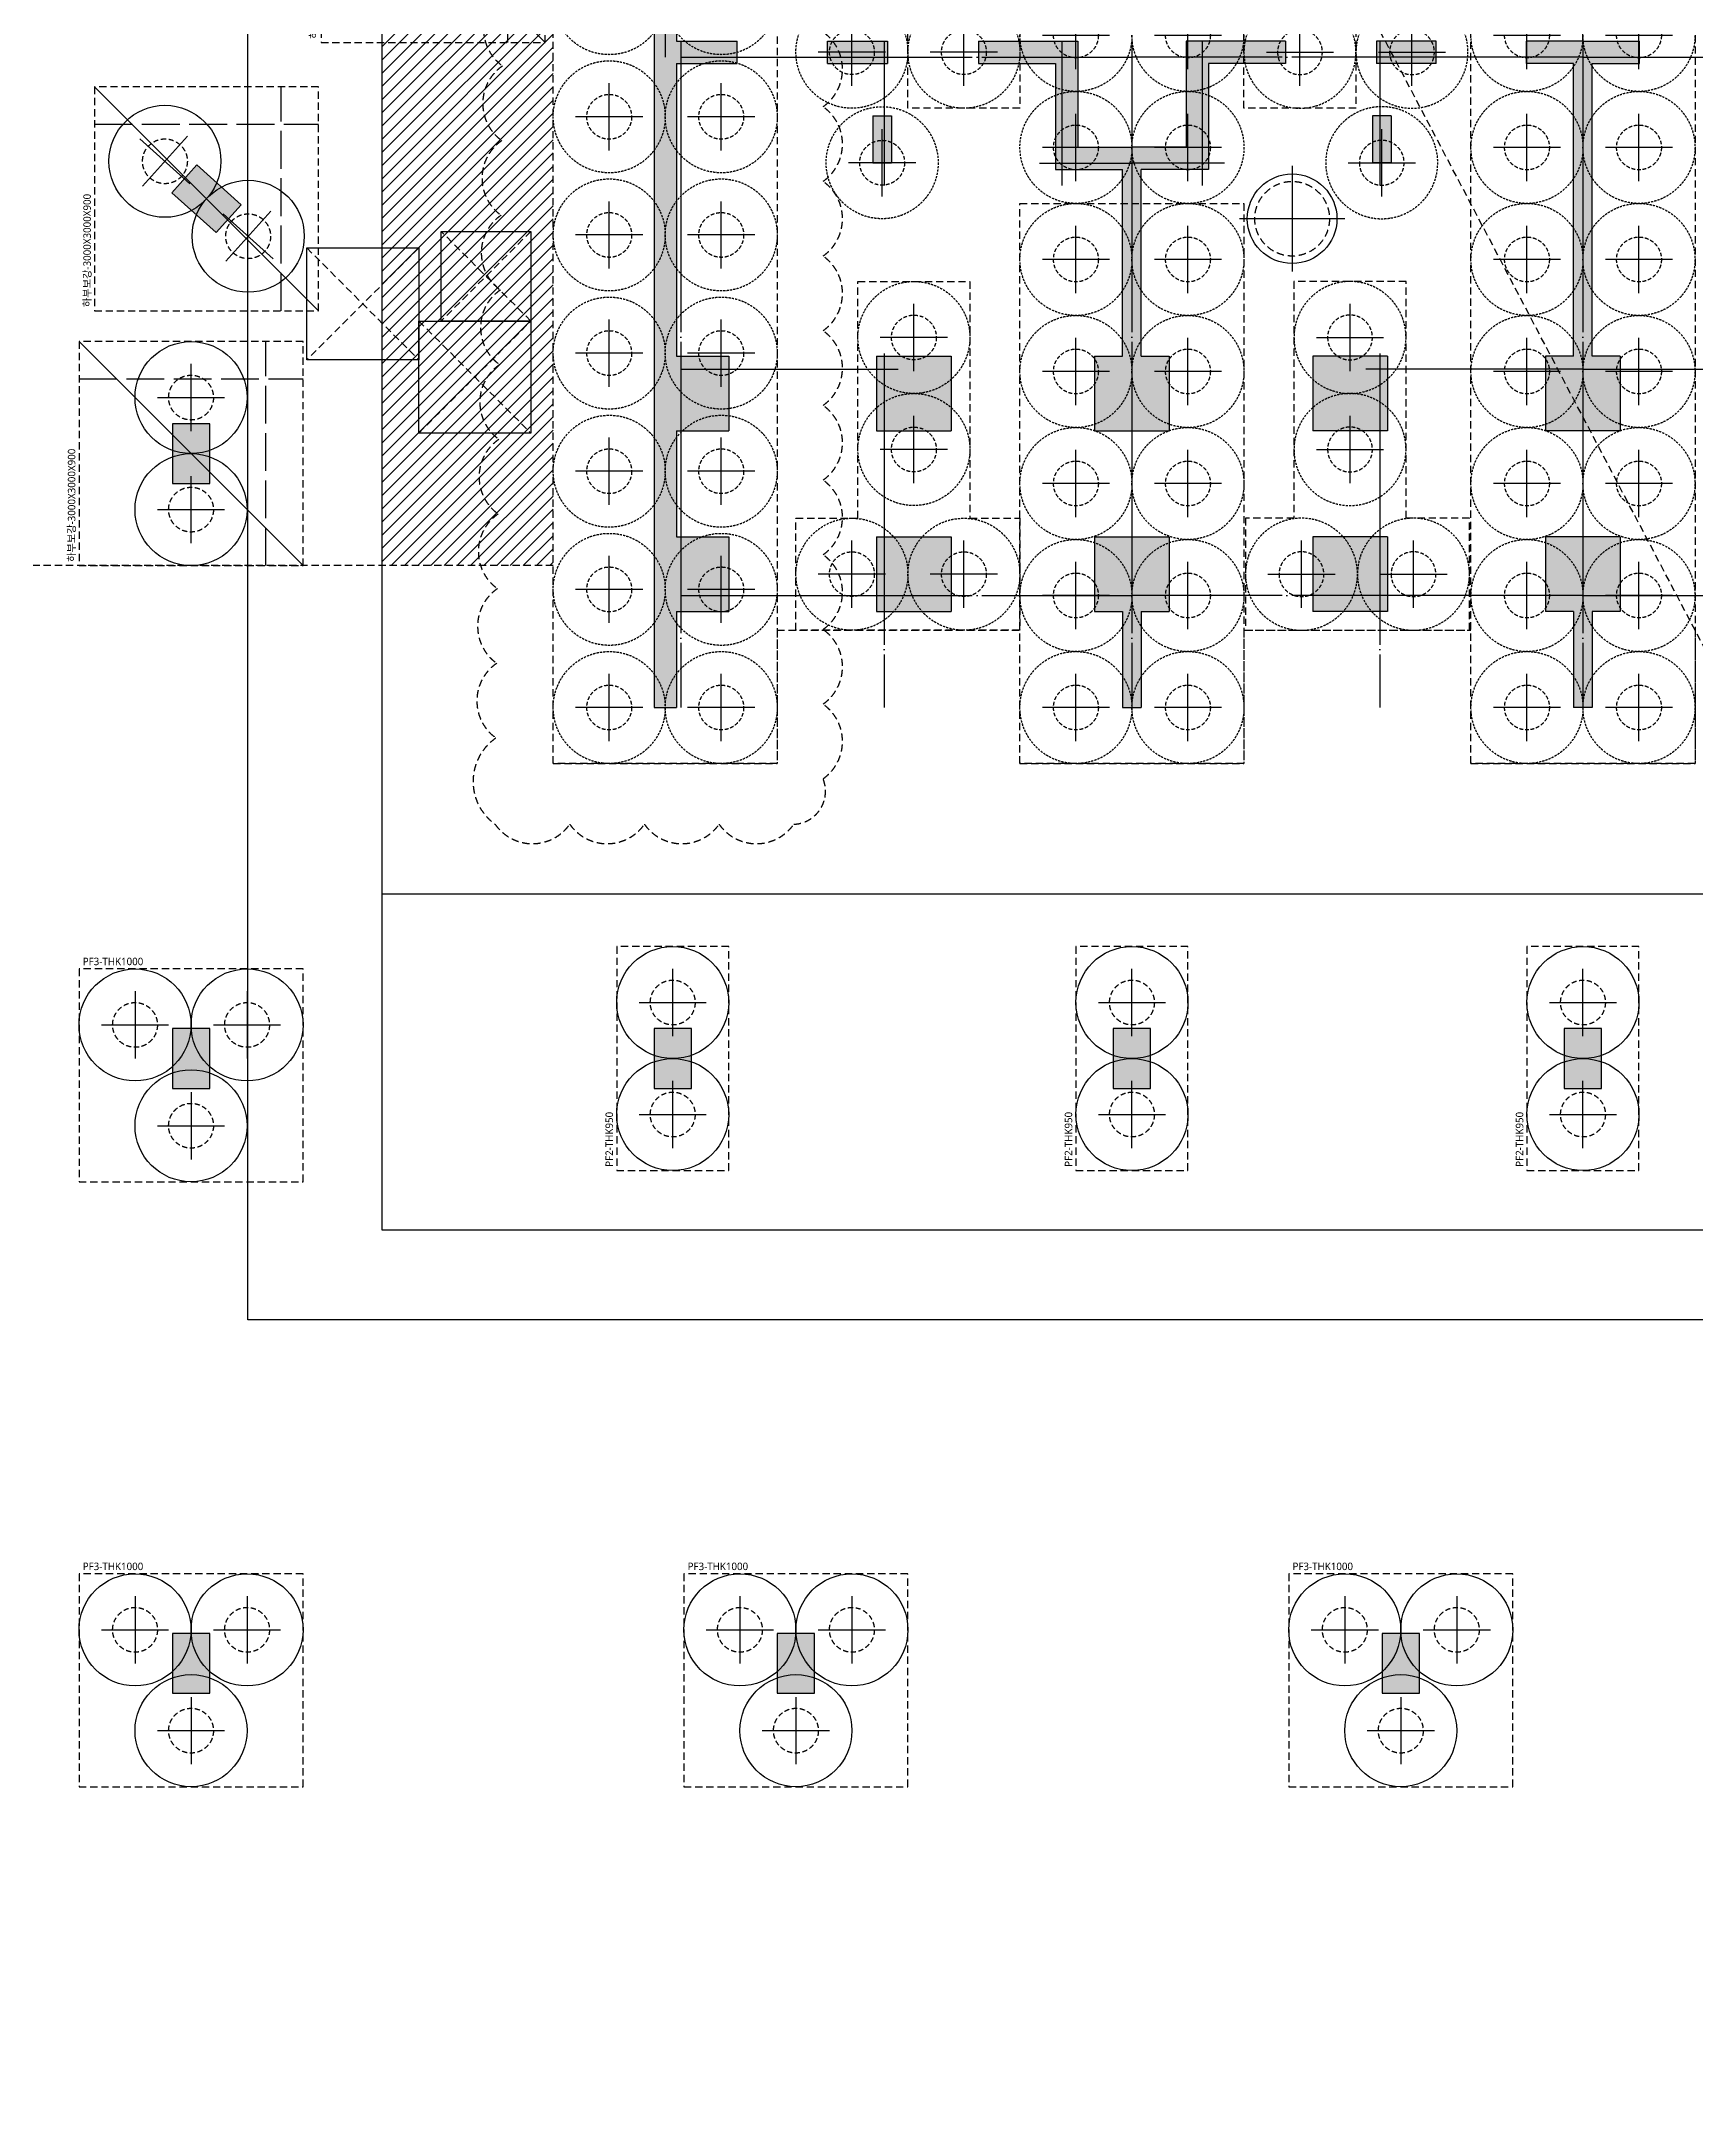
# Model space of a CAD drawing. Header units: millimetres. Extents: x 262481 to 2519995, y -394348 to 364571.
# Drawn here: x 2045836 to 2067985, y 107057 to 134507 of the extents above; entities that cross this region are included whole.
import ezdxf
from ezdxf.enums import TextEntityAlignment as Align

# ---------------------------------------------------------------- set-up
doc = ezdxf.new("R2010")
doc.units = ezdxf.units.MM
doc.header["$LTSCALE"] = 65
for name, pattern in [('CEN', [62, 60, -1, 0, -1]), ('XS-기초$0$CEN', [62, 60, -1, 0, -1]), ('XS-기초$0$CONTINOUS', [0]), ('XS-기초$0$HID', [2.3, 1.5, -0.8]), ('XS-기초$0$HID2', [7.5, 6, -1.5])]:
    doc.linetypes.add(name, pattern=pattern)
for name, color, linetype in [('CEN', 1, 'CEN'), ('HAT', 5, 'Continuous'), ('XS-기초$0$252', 252, 'Continuous'), ('XS-기초$0$BAR-B', 2, 'XS-기초$0$HID2'), ('XS-기초$0$CEN', 1, 'XS-기초$0$CEN'), ('XS-기초$0$MAT', 3, 'XS-기초$0$HID'), ('XS-기초$0$PILE', 3, 'XS-기초$0$HID'), ('XS-기초$0$PILE-P', 3, 'XS-기초$0$HID'), ('XS-기초$0$WALL', 11, 'Continuous'), ('XS-기초$0$기초연단', 3, 'Continuous'), ('XS-기초$0$보강구간', 6, 'XS-기초$0$HID'), ('XS-기초$0$집수정', 21, 'Continuous'), ('XS-기초$0$집수정-영구', 1, 'Continuous'), ('XS-기초$0$집수정-우수', 6, 'Continuous'), ('XS-기초$0$집수정-주동', 21, 'Continuous'), ('XS-기초$0$하부보강', 7, 'XS-기초$0$HID')]:
    doc.layers.add(name, color=color, linetype=linetype)
for name, color, linetype, plot in [('DEFPOINT', 144, 'Continuous', False), ('XS-기초$0$0106', 30, 'XS-기초$0$HID', False), ('XS-기초$0$DEFPOINT', 144, 'Continuous', False)]:
    doc.layers.add(name, color=color, linetype=linetype, plot=plot)
doc.styles.add('XS-기초$0$맑은고딕', font='malgun.ttf')

# ---------------------------------------------------------------- blocks, each defined once
blk = doc.blocks.new('XS-기초$0$A$C762E058C')
at = {"layer": 'XS-기초$0$252'}
h = blk.add_hatch(color=256, dxfattribs=at)
h.dxf.hatch_style = 1
h.paths.add_polyline_path([(109600, -22900), (108800, -22900), (108800, -23400), (109600, -23400)])
h.paths.add_polyline_path([(116670, -26473), (116075, -25938), (115741, -26309), (116335, -26845)])
h.paths.add_polyline_path([(112530, -23822), (113066, -23228), (112694, -22893), (112159, -23488)])
h.paths.add_polyline_path([(109700, -15900), (109700, -15100), (109200, -15100), (109200, -15900)])
h.paths.add_polyline_path([(80600, -15900), (80600, -15100), (80100, -15100), (80100, -15900)])
h.paths.add_polyline_path([(73500, -15900), (73500, -15100), (73000, -15100), (73000, -15900)])
h.paths.add_polyline_path([(93700, -15900), (93700, -15100), (93200, -15100), (93200, -15900)])
h.paths.add_polyline_path([(101700, -15900), (101700, -15100), (101200, -15100), (101200, -15900)])
h.paths.add_polyline_path([(85700, -15900), (85700, -15100), (85200, -15100), (85200, -15900)])
h = blk.add_hatch(color=256, dxfattribs=at)
h.dxf.hatch_style = 1
h.paths.add_polyline_path([(93400, -71500), (92600, -71500), (92600, -72000), (93400, -72000)])
h.paths.add_polyline_path([(85300, -71500), (84500, -71500), (84500, -72000), (85300, -72000)])
h.paths.add_polyline_path([(93400, -63400), (92600, -63400), (92600, -63900), (93400, -63900)])
h.paths.add_polyline_path([(85300, -63400), (84500, -63400), (84500, -63900), (85300, -63900)])
h.paths.add_polyline_path([(93400, -55300), (92600, -55300), (92600, -55800), (93400, -55800)])
h.paths.add_polyline_path([(85300, -55300), (84500, -55300), (84500, -55800), (85300, -55800)])
h.paths.add_polyline_path([(93400, -47200), (92600, -47200), (92600, -47700), (93400, -47700)])
h.paths.add_polyline_path([(85300, -47200), (84500, -47200), (84500, -47700), (85300, -47700)])
h.paths.add_polyline_path([(93400, -39100), (92600, -39100), (92600, -39600), (93400, -39600)])
h.paths.add_polyline_path([(85300, -39100), (84500, -39100), (84500, -39600), (85300, -39600)])
h.paths.add_polyline_path([(73650, -71500), (72850, -71500), (72850, -72000), (73650, -72000)])
h.paths.add_polyline_path([(77850, -71500), (77050, -71500), (77050, -72000), (77850, -72000)])
h.paths.add_polyline_path([(68450, -71500), (67650, -71500), (67650, -72000), (68450, -72000)])
h.paths.add_polyline_path([(73650, -63400), (72850, -63400), (72850, -63900), (73650, -63900)])
h.paths.add_polyline_path([(77850, -63400), (77050, -63400), (77050, -63900), (77850, -63900)])
h.paths.add_polyline_path([(68450, -63400), (67650, -63400), (67650, -63900), (68450, -63900)])
h.paths.add_polyline_path([(73650, -55300), (72850, -55300), (72850, -55800), (73650, -55800)])
h.paths.add_polyline_path([(77850, -55300), (77050, -55300), (77050, -55800), (77850, -55800)])
h.paths.add_polyline_path([(68450, -55300), (67650, -55300), (67650, -55800), (68450, -55800)])
h.paths.add_polyline_path([(73650, -47200), (72850, -47200), (72850, -47700), (73650, -47700)])
h.paths.add_polyline_path([(77850, -47200), (77050, -47200), (77050, -47700), (77850, -47700)])
h.paths.add_polyline_path([(68450, -47200), (67650, -47200), (67650, -47700), (68450, -47700)])
h.paths.add_polyline_path([(73650, -39100), (72850, -39100), (72850, -39600), (73650, -39600)])
h.paths.add_polyline_path([(77850, -39100), (77050, -39100), (77050, -39600), (77850, -39600)])
h.paths.add_polyline_path([(68450, -39100), (67650, -39100), (67650, -39600), (68450, -39600)])
h.paths.add_polyline_path([(73650, -22900), (72850, -22900), (72850, -23400), (73650, -23400)])
h.paths.add_polyline_path([(73650, -31000), (72850, -31000), (72850, -31500), (73650, -31500)])
h.paths.add_polyline_path([(101500, -63400), (100700, -63400), (100700, -63900), (101500, -63900)])
h.paths.add_polyline_path([(101500, -41540), (100700, -41540), (100700, -42040), (101500, -42040)])
h.paths.add_polyline_path([(101500, -35500), (100700, -35500), (100700, -36000), (101500, -36000)])
h.paths.add_polyline_path([(101500, -29350), (100700, -29350), (100700, -29850), (101500, -29850)])
h.paths.add_polyline_path([(101500, -22900), (100700, -22900), (100700, -23400), (101500, -23400)])
h.paths.add_polyline_path([(68450, -22900), (67650, -22900), (67650, -23400), (68450, -23400)])
h.paths.add_polyline_path([(77850, -22900), (77050, -22900), (77050, -23400), (77850, -23400)])
h.paths.add_polyline_path([(85300, -22900), (84500, -22900), (84500, -23400), (85300, -23400)])
h.paths.add_polyline_path([(93400, -31000), (92600, -31000), (92600, -31500), (93400, -31500)])
h.paths.add_polyline_path([(77850, -31000), (77050, -31000), (77050, -31500), (77850, -31500)])
h.paths.add_polyline_path([(85300, -31000), (84500, -31000), (84500, -31500), (85300, -31500)])
h.paths.add_polyline_path([(93400, -22900), (92600, -22900), (92600, -23400), (93400, -23400)])
h.paths.add_polyline_path([(68450, -31000), (67650, -31000), (67650, -31500), (68450, -31500)])
h.paths.add_polyline_path([(101500, -47580), (100700, -47580), (100700, -48080), (101500, -48080)])
h.paths.add_polyline_path([(101500, -55300), (100700, -55300), (100700, -55800), (101500, -55800)])
h.paths.add_polyline_path([(101700, -72000), (101700, -71200), (101200, -71200), (101200, -72000)])
h.paths.add_polyline_path([(125700, -72000), (125700, -71200), (125200, -71200), (125200, -72000)])
h.paths.add_polyline_path([(117700, -72000), (117700, -71200), (117200, -71200), (117200, -72000)])
h.paths.add_polyline_path([(109700, -72000), (109700, -71200), (109200, -71200), (109200, -72000)])
h.paths.add_polyline_path([(136755, -71500), (135955, -71500), (135955, -72000), (136755, -72000)])
h.paths.add_polyline_path([(144555, -71500), (143755, -71500), (143755, -72000), (144555, -72000)])
h.paths.add_polyline_path([(133700, -72000), (133700, -71200), (133200, -71200), (133200, -72000)])
h = blk.add_hatch(color=256, dxfattribs=at)
h.dxf.hatch_style = 1
h.paths.add_polyline_path([(124805, -55785), (124805, -55985), (123925, -55985), (123925, -56285), (125305, -56285), (125305, -57445), (126255, -57445), (126255, -63825), (124900, -63825), (124900, -64125), (125200, -64125), (125200, -64625), (125700, -64625), (125700, -64125), (126255, -64125), (126255, -65410), (126505, -65410), (126505, -64125), (127860, -64125), (127860, -63825), (126505, -63825), (126505, -57445), (127455, -57445), (127455, -56285), (128835, -56285), (128835, -55985), (127155, -55985), (127155, -57145), (126380, -57145), (125605, -57145), (125605, -55985), (125605, -55785)])
h.paths.add_polyline_path([(106100, -55300), (105300, -55300), (105300, -55800), (106100, -55800)])
h.paths.add_polyline_path([(105600, -63900), (105800, -63900), (105800, -65410), (106100, -65410), (106100, -64125), (107400, -64125), (107400, -63825), (106100, -63825), (106100, -60730), (109280, -60730), (109280, -60480), (106100, -60480), (106100, -56285), (106915, -56285), (106915, -55985), (105800, -55985), (105800, -63100), (105600, -63100)])
h.paths.add_polyline_path([(133680, -63250), (133480, -63250), (133480, -55950), (133680, -55950), (133680, -55150), (133480, -55150), (133480, -54495), (133180, -54495), (133180, -55985), (132365, -55985), (132365, -56285), (133180, -56285), (133180, -60480), (130000, -60480), (130000, -60730), (133180, -60730), (133180, -63825), (131880, -63825), (131880, -64125), (133180, -64125), (133180, -65410), (133480, -65410), (133480, -64050), (133680, -64050)])
h.paths.add_polyline_path([(117700, -64625), (117700, -63825), (117200, -63825), (117200, -64625)], flags=17)
h.paths.add_polyline_path([(109700, -63825), (109200, -63825), (108910, -63825), (108910, -64125), (109200, -64125), (109200, -64625), (109700, -64625)])
h.paths.add_polyline_path([(124075, -54635), (124375, -54635), (124375, -46185), (117850, -46185), (117850, -45985), (117050, -45985), (117050, -46185), (116075, -46185), (116075, -46485), (116525, -46485), (116525, -49385), (116825, -49385), (116825, -46485), (121375, -46485), (121375, -49085), (117935, -49085), (117935, -49385), (121850, -49385), (121850, -49085), (121675, -49085), (121675, -46485), (124075, -46485), (124075, -49085), (123420, -49085), (123420, -49385), (124075, -49385), (124075, -51585), (123475, -51585), (123475, -51885), (124075, -51885), (124075, -54185), (119175, -54185), (119175, -51885), (119875, -51885), (119875, -51585), (118875, -51585), (118875, -54185), (116525, -54185), (116525, -54485), (124075, -54485)])
h.paths.add_polyline_path([(120965, -51885), (122285, -51885), (122285, -51585), (120965, -51585)], flags=17)
h.paths.add_polyline_path([(114725, -53185), (113725, -53185), (113725, -53885), (110505, -53885), (110505, -53185), (109505, -53185), (109505, -53885), (108085, -53885), (108085, -53185), (107085, -53185), (107085, -53885), (105800, -53885), (105800, -54185), (114725, -54185)])
h.paths.add_polyline_path([(113025, -65410), (112775, -65410), (112775, -64125), (111420, -64125), (111420, -63825), (112775, -63825), (112775, -57445), (111825, -57445), (111825, -56285), (110445, -56285), (110445, -55985), (112125, -55985), (112125, -57145), (112900, -57145), (113675, -57145), (113675, -55985), (115355, -55985), (115355, -56285), (113975, -56285), (113975, -57445), (113025, -57445), (113025, -63825), (114380, -63825), (114380, -64125), (113025, -64125)])
h.paths.add_polyline_path([(119765, -65410), (119515, -65410), (119515, -64125), (118400, -64125), (118400, -63825), (119515, -63825), (119515, -60730), (116520, -60730), (116520, -60480), (119515, -60480), (119515, -56285), (118885, -56285), (118885, -55985), (119640, -55985), (120395, -55985), (120395, -56285), (119765, -56285), (119765, -60480), (122760, -60480), (122760, -60730), (119765, -60730), (119765, -63825), (120880, -63825), (120880, -64125), (119765, -64125)])
h.paths.add_polyline_path([(122390, -64125), (122390, -63825), (122790, -63825), (122790, -64125)])
h.paths.add_polyline_path([(122510, -63125), (122760, -63125), (122760, -61590), (122510, -61590)], flags=17)
h.paths.add_polyline_path([(122510, -56985), (122760, -56985), (122760, -57815), (122510, -57815)], flags=17)
h.paths.add_polyline_path([(121905, -56285), (122705, -56285), (122705, -55985), (121905, -55985)])
h.paths.add_polyline_path([(130370, -64125), (130370, -63825), (129970, -63825), (129970, -64125)])
h.paths.add_polyline_path([(130250, -63125), (130000, -63125), (130000, -61590), (130250, -61590)])
h.paths.add_polyline_path([(130250, -56985), (130000, -56985), (130000, -57815), (130250, -57815)])
h.paths.add_polyline_path([(130855, -56285), (130055, -56285), (130055, -55985), (130855, -55985)], flags=17)
h.paths.add_polyline_path([(116890, -64125), (116890, -63825), (116490, -63825), (116490, -64125)])
h.paths.add_polyline_path([(116770, -63125), (116520, -63125), (116520, -61590), (116770, -61590)])
h.paths.add_polyline_path([(116770, -56985), (116520, -56985), (116520, -57815), (116770, -57815)])
h.paths.add_polyline_path([(117375, -56285), (116575, -56285), (116575, -55985), (117375, -55985)])
h.paths.add_polyline_path([(109030, -63125), (109280, -63125), (109280, -61590), (109030, -61590)], flags=17)
h.paths.add_polyline_path([(109030, -56985), (109280, -56985), (109280, -57815), (109030, -57815)], flags=17)
h.paths.add_polyline_path([(108425, -56285), (109225, -56285), (109225, -55985), (108425, -55985)])
h.paths.add_polyline_path([(125850, -47200), (125050, -47200), (125050, -47700), (125850, -47700)])
h.paths.add_polyline_path([(114725, -50300), (113725, -50300), (113725, -51300), (114725, -51300)])
h.paths.add_polyline_path([(110505, -50300), (109505, -50300), (109505, -51300), (110505, -51300)])
h.paths.add_polyline_path([(108085, -50300), (107085, -50300), (107085, -51300), (108085, -51300)])
h.paths.add_polyline_path([(110505, -45410), (109505, -45410), (109505, -44410), (110505, -44410)])
h.paths.add_polyline_path([(108085, -45410), (107085, -45410), (107085, -44410), (108085, -44410)])
h.paths.add_polyline_path([(110505, -48330), (109505, -48330), (109505, -47330), (110505, -47330), (110505, -47705), (113005, -47705), (113005, -46805), (114425, -46805), (114425, -45775), (114725, -45775), (114725, -47105), (113305, -47105), (113305, -47830), (113305, -48555), (114725, -48555), (114725, -49850), (114425, -49850), (114425, -48855), (113005, -48855), (113005, -47955), (110505, -47955)])
h.paths.add_polyline_path([(108085, -48330), (107085, -48330), (107085, -47955), (105800, -47955), (105800, -47705), (107085, -47705), (107085, -47330), (108085, -47330)])
h.paths.add_polyline_path([(113725, -44360), (113725, -44610), (113095, -44610), (113095, -44360)])
h.paths.add_polyline_path([(114425, -43755), (114425, -44555), (114725, -44555), (114725, -43755)])
h.paths.add_polyline_path([(133850, -47200), (133050, -47200), (133050, -47700), (133850, -47700)])
h.paths.add_polyline_path([(125850, -39100), (125050, -39100), (125050, -39600), (125850, -39600)])
h.paths.add_polyline_path([(117850, -39100), (117050, -39100), (117050, -39600), (117850, -39600)], flags=17)
h.paths.add_polyline_path([(117485, -34200), (117485, -34500), (118975, -34500), (118975, -36300), (116075, -36300), (116075, -36600), (119275, -36600), (119275, -29350), (105800, -29350), (105800, -29650), (107085, -29650), (107085, -30350), (108085, -30350), (108085, -29650), (109505, -29650), (109505, -30350), (110505, -30350), (110505, -29650), (114425, -29650), (114425, -30465), (114725, -30465), (114725, -29650), (116075, -29650), (116075, -35190), (116375, -35190), (116375, -29650), (118975, -29650), (118975, -34200)])
h.paths.add_polyline_path([(110505, -41290), (109505, -41290), (109505, -42290), (110505, -42290), (110505, -41915), (114425, -41915), (114425, -42545), (114725, -42545), (114725, -41790), (114725, -41035), (114425, -41035), (114425, -41665), (110505, -41665)])
h.paths.add_polyline_path([(108085, -41290), (107085, -41290), (107085, -41665), (105800, -41665), (105800, -41915), (107085, -41915), (107085, -42290), (108085, -42290)])
h.paths.add_polyline_path([(110505, -38170), (109505, -38170), (109505, -39170), (110505, -39170)])
h.paths.add_polyline_path([(108085, -38170), (107085, -38170), (107085, -39170), (108085, -39170)])
h.paths.add_polyline_path([(110505, -36250), (109505, -36250), (109505, -35250), (110505, -35250), (110505, -35625), (113005, -35625), (113005, -34725), (114425, -34725), (114425, -33695), (114725, -33695), (114725, -35025), (113305, -35025), (113305, -35750), (113305, -36475), (114725, -36475), (114725, -37805), (114425, -37805), (114425, -36775), (113005, -36775), (113005, -35875), (110505, -35875)])
h.paths.add_polyline_path([(108085, -36250), (107085, -36250), (107085, -35875), (105800, -35875), (105800, -35625), (107085, -35625), (107085, -35250), (108085, -35250)])
h.paths.add_polyline_path([(110505, -33330), (109505, -33330), (109505, -32330), (110505, -32330)], flags=17)
h.paths.add_polyline_path([(108085, -33330), (107085, -33330), (107085, -32330), (108085, -32330)], flags=17)
h.paths.add_polyline_path([(113725, -39220), (113725, -38970), (113095, -38970), (113095, -39220)])
h.paths.add_polyline_path([(114425, -39825), (114425, -39025), (114725, -39025), (114725, -39825)])
h.paths.add_polyline_path([(113725, -32280), (113725, -32530), (113095, -32530), (113095, -32280)], flags=17)
h.paths.add_polyline_path([(114425, -31675), (114425, -32475), (114725, -32475), (114725, -31675)], flags=17)
edge = h.paths.add_edge_path()
edge.add_line((121375, -49385), (121850, -49385))
edge.add_line((116075, -34200), (116075, -34500))
blk = doc.blocks.new('XS-기초$0$PILE-P')
at = {"layer": 'XS-기초$0$DEFPOINT'}
blk.add_circle((0, 0), 750, dxfattribs=at)
at = {"layer": 'XS-기초$0$PILE-P', "color": 4, "linetype": 'XS-기초$0$CONTINOUS'}
for p, q in [((0, -450), (0, 450)), ((-450, 0), (450, 0))]:
    blk.add_line(p, q, dxfattribs=at)
at = {"layer": 'XS-기초$0$PILE-P', "linetype": 'XS-기초$0$HID', "ltscale": 0.7}
blk.add_circle((0, 0), 300, dxfattribs=at)
blk = doc.blocks.new('XS-기초$0$PF2')
at = {"layer": 'XS-기초$0$MAT', "linetype": 'XS-기초$0$HID'}
blk.add_lwpolyline([(-1500, -750), (1500, -750), (1500, 750), (-1500, 750)], close=True, dxfattribs=at)
at = {"layer": 'XS-기초$0$PILE-P', "rotation": 270}
for p in [(-750, 0), (750, 0)]:
    blk.add_blockref('XS-기초$0$PILE-P', p, dxfattribs=at)
at = {"layer": 'XS-기초$0$DEFPOINT', "color": 1, "style": 'XS-기초$0$맑은고딕'}
blk.add_text('PF2-THK950', height=100, dxfattribs=at).set_placement((-1450, 850), align=Align.MIDDLE_LEFT)
blk = doc.blocks.new('XS-기초$0$PF3')
at = {"layer": 'XS-기초$0$MAT', "linetype": 'XS-기초$0$HID'}
blk.add_lwpolyline([(-1500, -1650), (1500, -1650), (1500, 1200), (-1500, 1200)], close=True, dxfattribs=at)
at = {"layer": 'XS-기초$0$PILE-P', "rotation": 270}
for p in [(-750, 450), (750, 450), (0, -900)]:
    blk.add_blockref('XS-기초$0$PILE-P', p, dxfattribs=at)
at = {"layer": 'XS-기초$0$DEFPOINT', "color": 1, "style": 'XS-기초$0$맑은고딕'}
blk.add_text('PF3-THK1000', height=100, dxfattribs=at).set_placement((-1450, 1300), align=Align.MIDDLE_LEFT)
blk = doc.blocks.new('XS-기초$0$PILE-600')
at = {"layer": 'XS-기초$0$DEFPOINT', "color": 173, "linetype": 'XS-기초$0$HID', "ltscale": 0.3}
blk.add_circle((0, 0), 750, dxfattribs=at)
at = {"layer": 'XS-기초$0$PILE', "linetype": 'Continuous'}
for p, q in [((0, -450), (0, 450)), ((-450, 0), (450, 0))]:
    blk.add_line(p, q, dxfattribs=at)
at = {"layer": 'XS-기초$0$PILE', "ltscale": 0.5}
blk.add_circle((0, 0), 300, dxfattribs=at)
blk = doc.blocks.new('XS-기초$0$집수정-주동')
at = {"layer": 'XS-기초$0$집수정-주동'}
for p, q in [((0, 707), (0, -707)), ((707, 0), (-707, 0))]:
    blk.add_line(p, q, dxfattribs=at)
blk.add_circle((0, 0), 600, dxfattribs=at)
at = {"layer": 'XS-기초$0$집수정-주동', "linetype": 'XS-기초$0$HID'}
blk.add_circle((0, 0), 500, dxfattribs=at)
blk = doc.blocks.new('XS-기초$0$집수정-1.5x1.5-영구')
at = {"layer": 'XS-기초$0$집수정-영구', "linetype": 'XS-기초$0$HID'}
for p, q in [((1500, 0), (0, 1500)), ((0, 0), (1500, 1500))]:
    blk.add_line(p, q, dxfattribs=at)
at = {"layer": 'XS-기초$0$집수정-영구'}
blk.add_lwpolyline([(0, 0), (0, 1500), (1500, 1500), (1500, 0)], close=True, dxfattribs=at)
blk = doc.blocks.new('XS-기초$0$영구집수정')
at = {"layer": 'XS-기초$0$집수정-영구', "rotation": 180}
blk.add_blockref('XS-기초$0$집수정-1.5x1.5-영구', (110975, -26200), dxfattribs=at)
blk = doc.blocks.new('XS-기초$0$집수정-1.2x1.2')
at = {"layer": 'XS-기초$0$집수정'}
for p, q in [((0, 0), (0, 1200)), ((0, 1200), (1200, 1200)), ((1200, 1200), (1200, 0)), ((1200, 0), (0, 0))]:
    blk.add_line(p, q, dxfattribs=at)
at = {"layer": 'XS-기초$0$집수정', "linetype": 'XS-기초$0$HID'}
for p, q in [((0, 0), (1200, 1200)), ((0, 1200), (1200, 0))]:
    blk.add_line(p, q, dxfattribs=at)
blk = doc.blocks.new('XS-기초$0$하부보강')
at = {"layer": 'XS-기초$0$BAR-B', "ltscale": 1.3}
for p, q in [((1000, 1500), (1000, -1500)), ((-1500, -1000), (1500, -1000))]:
    blk.add_line(p, q, dxfattribs=at)
at = {"layer": 'XS-기초$0$DEFPOINT'}
blk.add_line((1500, 1500), (-1500, -1500), dxfattribs=at)
at = {"layer": 'XS-기초$0$하부보강', "linetype": 'XS-기초$0$HID'}
blk.add_lwpolyline([(-1500, -1500), (1500, -1500), (1500, 1500), (-1500, 1500)], close=True, dxfattribs=at)
at = {"layer": 'XS-기초$0$DEFPOINT', "color": 1, "style": 'XS-기초$0$맑은고딕'}
blk.add_text('하부보강-3000X3000X900', height=100, dxfattribs=at).set_placement((-1450, 1600), align=Align.MIDDLE_LEFT)

msp = doc.modelspace()

# ---------------------------------------------------------------- hatches: boundary and pattern name
at = {"layer": 'HAT'}
h = msp.add_hatch(dxfattribs=at)
h.set_pattern_fill('ANSI31', color=8, scale=1000)
h.set_pattern_definition([(45, (1793745.4, -99777.69), (-88.388348, 88.388348), [])])
h.paths.add_polyline_path([(2050405.4, 127482.3), (2052695.4, 127482.3), (2052695.4, 137407.3), (2053445.4, 137407.3), (2053445.4, 140407.3), (2059795.4, 140407.3), (2059795.4, 139657.3), (2061895.4, 139657.3), (2061895.4, 135332.3), (2069530.4, 135332.3), (2069530.4, 141157.3), (2069130.4, 141157.3), (2069130.4, 146507.3), (2073645.4, 146507.3), (2073645.4, 145057.3), (2074530.4, 145057.3), (2074530.4, 145907.3), (2080080.4, 145907.3), (2080080.4, 146507.3), (2050405.4, 146507.3)])

# ---------------------------------------------------------------- linework, layer by layer
at = {"layer": 'CEN'}
msp.add_line((2066485.4, 134507.3), (2066485.4, 146507.3), dxfattribs=at)
at = {"layer": 'DEFPOINT'}
for points in [[(2048605.4, 147707.3), (2090145.4, 147707.3), (2090145.4, 117382.3), (2048605.4, 117382.3)], [(2050405.4, 146507.3), (2088645.4, 146507.3), (2088645.4, 118582.3), (2050405.4, 118582.3)], [(2050405.4, 146507.3), (2081345.4, 146507.3), (2081345.4, 123082.3), (2050405.4, 123082.3)]]:
    msp.add_lwpolyline(points, close=True, dxfattribs=at)
at = {"layer": 'XS-기초$0$0106'}
msp.add_line((2117040.9, 33322.8), (1942870.6, 364570.9), dxfattribs=at)
msp.add_lwpolyline([(2052026.7, 135173.7, 0.5205671), (2052016.9, 134173.8, 0.5205671), (2052007, 133173.8, 0.5205671), (2051997.2, 132173.9, 0.5205671), (2051987.4, 131173.9, 0.5205671), (2051977.5, 130174, 0.5205671), (2051967.7, 129174, 0.5205671), (2051957.9, 128174.1, 0.5205671), (2051948, 127174.1, 0.5205671), (2051938.2, 126174.2, 0.5205671), (2051928.4, 125174.2, 0.5205671), (2051917, 124019.6, 0.5205671), (2052917, 124019.6, 0.5205671), (2053917, 124019.6, 0.5205671), (2054917, 124019.6, 0.5205671), (2055917, 124019.6, 0.5205671), (2056309, 124627.6, 0.5205671), (2056309, 125627.6, 0.5205671), (2056309, 126627.6, 0.5205671), (2056309, 127627.6, 0.5205671), (2056309, 128627.6, 0.5205671), (2056309, 129627.6, 0.5205671), (2056309, 130627.6, 0.5205671), (2056309, 131627.6, 0.5205671), (2056309, 132627.6, 0.5205671), (2056309, 133627.6, 0.5205671), (2056309, 134627.6, 0.5205671)], format="xyb", dxfattribs=at)
at = {"layer": 'XS-기초$0$CEN'}
for p, q in [((2054195.4, 139057.3), (2054195.4, 134292.3)), ((2054195.4, 138607.3), (2054195.4, 134292.3)), ((2054405.4, 134507.3), (2054405.4, 125582.3)), ((2057125.4, 134507.3), (2057125.4, 132572.3)), ((2059505.4, 134507.3), (2059505.4, 132572.3)), ((2060445.4, 134507.3), (2060445.4, 125582.3)), ((2060445.4, 134507.3), (2060445.4, 125582.3)), ((2061385.4, 134507.3), (2061385.4, 132572.3)), ((2063765.4, 134507.3), (2063765.4, 132572.3)), ((2066485.4, 134507.3), (2066485.4, 125582.3)), ((2066485.4, 134507.3), (2066485.4, 125582.3)), ((2054405.4, 134292.3), (2060445.4, 134292.3)), ((2066485.4, 134292.3), (2060445.4, 134292.3)), ((2066485.4, 134292.3), (2072525.4, 134292.3)), ((2059205.4, 132872.3), (2060445.4, 132872.3)), ((2061685.4, 132872.3), (2060445.4, 132872.3)), ((2057125.4, 130322.3), (2057125.4, 125582.3)), ((2063765.4, 130322.3), (2063765.4, 125582.3)), ((2054405.4, 130112.3), (2057315.4, 130112.3)), ((2066485.4, 130112.3), (2063575.4, 130112.3)), ((2066485.4, 130112.3), (2069395.4, 130112.3)), ((2054405.4, 127082.3), (2060445.4, 127082.3)), ((2066485.4, 127082.3), (2060445.4, 127082.3)), ((2066485.4, 127082.3), (2072525.4, 127082.3))]:
    msp.add_line(p, q, dxfattribs=at)
at = {"layer": 'XS-기초$0$WALL'}
for p, q in [((2054045.4, 139057.3), (2054045.4, 125582.3)), ((2054345.4, 135857.3), (2054345.4, 134507.3)), ((2054345.4, 134507.3), (2055160.4, 134507.3)), ((2055160.4, 134207.3), (2055160.4, 134507.3)), ((2056370.4, 134207.3), (2056370.4, 134507.3)), ((2056370.4, 134507.3), (2057170.4, 134507.3)), ((2057170.4, 134507.3), (2057170.4, 134207.3)), ((2058390.4, 134507.3), (2058390.4, 134207.3)), ((2058390.4, 134507.3), (2059720.4, 134507.3)), ((2059720.4, 134507.3), (2059720.4, 133087.3)), ((2062500.4, 134507.3), (2061170.4, 134507.3)), ((2061170.4, 134507.3), (2061170.4, 133087.3)), ((2062500.4, 134507.3), (2062500.4, 134207.3)), ((2063720.4, 134507.3), (2063720.4, 134207.3)), ((2064520.4, 134507.3), (2063720.4, 134507.3)), ((2064520.4, 134207.3), (2064520.4, 134507.3)), ((2065730.4, 134207.3), (2065730.4, 134507.3)), ((2066485.4, 134507.3), (2065730.4, 134507.3)), ((2066485.4, 134507.3), (2067240.4, 134507.3)), ((2067240.4, 134207.3), (2067240.4, 134507.3)), ((2054345.4, 134207.3), (2055160.4, 134207.3)), ((2054345.4, 134207.3), (2054345.4, 130287.3)), ((2056370.4, 134207.3), (2057170.4, 134207.3)), ((2058390.4, 134207.3), (2059420.4, 134207.3)), ((2059420.4, 134207.3), (2059420.4, 132787.3)), ((2062500.4, 134207.3), (2061470.4, 134207.3)), ((2061470.4, 134207.3), (2061470.4, 132787.3)), ((2064520.4, 134207.3), (2063720.4, 134207.3)), ((2066360.4, 134207.3), (2065730.4, 134207.3)), ((2066360.4, 130287.3), (2066360.4, 134207.3)), ((2066610.4, 130287.3), (2066610.4, 134207.3)), ((2066610.4, 134207.3), (2067240.4, 134207.3)), ((2056975.4, 133507.3), (2056975.4, 132877.3)), ((2056975.4, 133507.3), (2057225.4, 133507.3)), ((2057225.4, 133507.3), (2057225.4, 132877.3)), ((2063665.4, 133507.3), (2063665.4, 132877.3)), ((2063915.4, 133507.3), (2063665.4, 133507.3)), ((2063915.4, 133507.3), (2063915.4, 132877.3)), ((2056975.4, 132877.3), (2057225.4, 132877.3)), ((2059720.4, 133087.3), (2060445.4, 133087.3)), ((2061170.4, 133087.3), (2060445.4, 133087.3)), ((2063915.4, 132877.3), (2063665.4, 132877.3)), ((2047923.2, 132847.9), (2047588.7, 132476.4)), ((2048517.7, 132312.6), (2047923.2, 132847.9)), ((2059420.4, 132787.3), (2060320.4, 132787.3)), ((2060320.4, 130287.3), (2060320.4, 132787.3)), ((2060570.4, 130287.3), (2060570.4, 132787.3)), ((2061470.4, 132787.3), (2060570.4, 132787.3)), ((2047588.7, 132476.4), (2048183.2, 131941.1)), ((2048183.2, 131941.1), (2048517.7, 132312.6)), ((2054345.4, 130287.3), (2055045.4, 130287.3)), ((2055045.4, 130287.3), (2055045.4, 129287.3)), ((2057025.4, 130287.3), (2058025.4, 130287.3)), ((2057025.4, 130287.3), (2057025.4, 129287.3)), ((2058025.4, 130287.3), (2058025.4, 129287.3)), ((2059945.4, 130287.3), (2060320.4, 130287.3)), ((2059945.4, 130287.3), (2059945.4, 129287.3)), ((2060570.4, 130287.3), (2060945.4, 130287.3)), ((2060945.4, 130287.3), (2060945.4, 129287.3)), ((2063865.4, 130287.3), (2062865.4, 130287.3)), ((2062865.4, 130287.3), (2062865.4, 129287.3)), ((2063865.4, 130287.3), (2063865.4, 129287.3)), ((2066360.4, 130287.3), (2065985.4, 130287.3)), ((2065985.4, 130287.3), (2065985.4, 129287.3)), ((2066985.4, 130287.3), (2066610.4, 130287.3)), ((2066985.4, 130287.3), (2066985.4, 129287.3)), ((2048095.4, 129382.3), (2047595.4, 129382.3)), ((2047595.4, 129382.3), (2047595.4, 128582.3)), ((2048095.4, 128582.3), (2048095.4, 129382.3)), ((2054345.4, 129287.3), (2054345.4, 127867.3)), ((2054345.4, 129287.3), (2055045.4, 129287.3)), ((2057025.4, 129287.3), (2058025.4, 129287.3)), ((2059945.4, 129287.3), (2060945.4, 129287.3)), ((2063865.4, 129287.3), (2062865.4, 129287.3)), ((2066985.4, 129287.3), (2065985.4, 129287.3)), ((2047595.4, 128582.3), (2048095.4, 128582.3)), ((2054345.4, 127867.3), (2055045.4, 127867.3)), ((2055045.4, 127867.3), (2055045.4, 126867.3)), ((2057025.4, 127867.3), (2058025.4, 127867.3)), ((2057025.4, 127867.3), (2057025.4, 126867.3)), ((2058025.4, 127867.3), (2058025.4, 126867.3)), ((2059945.4, 127867.3), (2060945.4, 127867.3)), ((2059945.4, 127867.3), (2059945.4, 126867.3)), ((2060945.4, 127867.3), (2060945.4, 126867.3)), ((2063865.4, 127867.3), (2062865.4, 127867.3)), ((2062865.4, 127867.3), (2062865.4, 126867.3)), ((2063865.4, 127867.3), (2063865.4, 126867.3)), ((2066985.4, 127867.3), (2065985.4, 127867.3)), ((2065985.4, 127867.3), (2065985.4, 126867.3)), ((2066985.4, 127867.3), (2066985.4, 126867.3)), ((2054345.4, 126867.3), (2054345.4, 125582.3)), ((2054345.4, 126867.3), (2055045.4, 126867.3)), ((2057025.4, 126867.3), (2058025.4, 126867.3)), ((2059945.4, 126867.3), (2060320.4, 126867.3)), ((2060320.4, 126867.3), (2060320.4, 125582.3)), ((2060570.4, 126867.3), (2060570.4, 125582.3)), ((2060570.4, 126867.3), (2060945.4, 126867.3)), ((2063865.4, 126867.3), (2062865.4, 126867.3)), ((2066360.4, 126867.3), (2065985.4, 126867.3)), ((2066360.4, 126867.3), (2066360.4, 125582.3)), ((2066610.4, 126867.3), (2066610.4, 125582.3)), ((2066985.4, 126867.3), (2066610.4, 126867.3)), ((2054045.4, 125582.3), (2054345.4, 125582.3)), ((2060320.4, 125582.3), (2060570.4, 125582.3)), ((2066610.4, 125582.3), (2066360.4, 125582.3)), ((2048095.4, 121282.3), (2047595.4, 121282.3)), ((2047595.4, 121282.3), (2047595.4, 120482.3)), ((2048095.4, 120482.3), (2048095.4, 121282.3)), ((2054545.4, 121282.3), (2054045.4, 121282.3)), ((2054045.4, 121282.3), (2054045.4, 120482.3)), ((2054545.4, 120482.3), (2054545.4, 121282.3)), ((2060695.4, 121282.3), (2060195.4, 121282.3)), ((2060195.4, 121282.3), (2060195.4, 120482.3)), ((2060695.4, 120482.3), (2060695.4, 121282.3)), ((2066735.4, 121282.3), (2066235.4, 121282.3)), ((2066235.4, 121282.3), (2066235.4, 120482.3)), ((2066735.4, 120482.3), (2066735.4, 121282.3)), ((2047595.4, 120482.3), (2048095.4, 120482.3)), ((2054045.4, 120482.3), (2054545.4, 120482.3)), ((2060195.4, 120482.3), (2060695.4, 120482.3)), ((2066235.4, 120482.3), (2066735.4, 120482.3)), ((2048095.4, 113182.3), (2047595.4, 113182.3)), ((2047595.4, 113182.3), (2047595.4, 112382.3)), ((2048095.4, 112382.3), (2048095.4, 113182.3)), ((2056195.4, 113182.3), (2055695.4, 113182.3)), ((2055695.4, 113182.3), (2055695.4, 112382.3)), ((2056195.4, 112382.3), (2056195.4, 113182.3)), ((2064295.4, 113182.3), (2063795.4, 113182.3)), ((2063795.4, 113182.3), (2063795.4, 112382.3)), ((2064295.4, 112382.3), (2064295.4, 113182.3)), ((2047595.4, 112382.3), (2048095.4, 112382.3)), ((2055695.4, 112382.3), (2056195.4, 112382.3)), ((2063795.4, 112382.3), (2064295.4, 112382.3))]:
    msp.add_line(p, q, dxfattribs=at)
at = {"layer": 'XS-기초$0$기초연단', "linetype": 'XS-기초$0$HID'}
for p, q in [((2052695.4, 124832.3), (2052695.4, 137407.3)), ((2052695.4, 127482.3), (2041695.4, 127482.3)), ((2055695.4, 126617.3), (2055695.4, 124832.3)), ((2055695.4, 126617.3), (2058945.4, 126617.3)), ((2058945.4, 124832.3), (2058945.4, 126617.3)), ((2061945.4, 126617.3), (2061945.4, 124832.3)), ((2061945.4, 126617.3), (2064985.4, 126617.3)), ((2064985.4, 124832.3), (2064985.4, 126617.3)), ((2067985.4, 126617.3), (2067985.4, 124832.3)), ((2052695.4, 124832.3), (2055695.4, 124832.3)), ((2058945.4, 124832.3), (2061945.4, 124832.3)), ((2064985.4, 124832.3), (2067985.4, 124832.3))]:
    msp.add_line(p, q, dxfattribs=at)
at = {"layer": 'XS-기초$0$보강구간'}
for points in [[(2055695.4, 124832.3), (2052695.4, 124832.3), (2052695.4, 137407.3), (2055695.4, 137407.3)], [(2067985.4, 124832.3), (2064985.4, 124832.3), (2064985.4, 135332.3), (2067985.4, 135332.3)], [(2058945.4, 135107.3), (2058945.4, 133607.3), (2057445.4, 133607.3), (2057445.4, 135107.3)], [(2063445.4, 135107.3), (2063445.4, 133607.3), (2061945.4, 133607.3), (2061945.4, 135107.3)], [(2061945.4, 124832.3), (2058945.4, 124832.3), (2058945.4, 132332.3), (2061945.4, 132332.3)]]:
    msp.add_lwpolyline(points, close=True, dxfattribs=at)
for points in [[(2058275.4, 128117.3), (2058945.4, 128117.3), (2058945.4, 126617.3), (2055945.4, 126617.3), (2055945.4, 128117.3), (2056775.4, 128117.3), (2056775.4, 131287.3), (2058275.4, 131287.3), (2058275.4, 128117.3)], [(2062615.4, 128117.3), (2061965.4, 128117.3), (2061965.4, 126617.3), (2064965.4, 126617.3), (2064965.4, 128117.3), (2064115.4, 128117.3), (2064115.4, 131287.3), (2062615.4, 131287.3), (2062615.4, 128117.3)]]:
    msp.add_lwpolyline(points, dxfattribs=at)
at = {"layer": 'XS-기초$0$집수정-우수', "linetype": 'XS-기초$0$HID'}
for p, q in [((2049395.4, 131737.3), (2050895.4, 130237.3)), ((2050895.4, 131737.3), (2049395.4, 130237.3))]:
    msp.add_line(p, q, dxfattribs=at)
at = {"layer": 'XS-기초$0$집수정-우수'}
msp.add_lwpolyline([(2050895.4, 131737.3), (2050895.4, 130237.3), (2049395.4, 130237.3), (2049395.4, 131737.3)], close=True, dxfattribs=at)

# ---------------------------------------------------------------- block references
at = {"layer": 'XS-기초$0$252', "rotation": 90}
msp.add_blockref('XS-기초$0$A$C762E058C', (2024695.4, 19782.3), dxfattribs=at)
at = {"layer": 'XS-기초$0$PILE', "rotation": 90}
for p in [(2053445.4, 135074.3), (2054945.4, 135074.3), (2059695.4, 134582.3), (2061195.4, 134582.3), (2065735.4, 134582.3), (2067235.4, 134582.3), (2056695.4, 134357.3), (2058195.4, 134357.3), (2053445.4, 133492.3), (2054945.4, 133492.3), (2059695.4, 133082.3), (2061195.4, 133082.3), (2065735.4, 133082.3), (2067235.4, 133082.3), (2057100.4, 132877.3), (2053445.4, 131910.3), (2054945.4, 131910.3), (2059695.4, 131582.3), (2061195.4, 131582.3), (2065735.4, 131582.3), (2067235.4, 131582.3), (2057525.4, 130537.3), (2053445.4, 130328.3), (2054945.4, 130328.3), (2059695.4, 130082.3), (2061195.4, 130082.3), (2065735.4, 130082.3), (2067235.4, 130082.3), (2057525.4, 129037.3), (2053445.4, 128746.3), (2054945.4, 128746.3), (2059695.4, 128582.3), (2061195.4, 128582.3), (2065735.4, 128582.3), (2067235.4, 128582.3), (2056695.4, 127367.3), (2058195.4, 127367.3), (2053445.4, 127164.3), (2054945.4, 127164.3), (2059695.4, 127082.3), (2061195.4, 127082.3), (2065735.4, 127082.3), (2067235.4, 127082.3), (2053445.4, 125582.3), (2054945.4, 125582.3), (2059695.4, 125582.3), (2061195.4, 125582.3), (2065735.4, 125582.3), (2067235.4, 125582.3)]:
    msp.add_blockref('XS-기초$0$PILE-600', p, dxfattribs=at)
at = {"layer": 'XS-기초$0$PILE', "xscale": -1, "rotation": 270}
for p in [(2062695.4, 134357.3), (2064195.4, 134357.3), (2063790.4, 132877.3), (2063365.4, 130537.3), (2063365.4, 129037.3), (2062715.4, 127367.3), (2064215.4, 127367.3)]:
    msp.add_blockref('XS-기초$0$PILE-600', p, dxfattribs=at)
at = {"layer": 'XS-기초$0$PILE-P'}
for name, p, rotation in [('XS-기초$0$PILE-P', (2050584.8, 135430.3), 317.9999999999971), ('XS-기초$0$PILE-P', (2047495.8, 132896.4), 48.00000000001196), ('XS-기초$0$PILE-P', (2048610.5, 131892.7), 48.00000000001196), ('XS-기초$0$PF2', (2054295.4, 120882.3), 90), ('XS-기초$0$PF2', (2060445.4, 120882.3), 90), ('XS-기초$0$PF2', (2066485.4, 120882.3), 90)]:
    msp.add_blockref(name, p, dxfattribs=dict(at, rotation=rotation))
for name, p in [('XS-기초$0$PILE-P', (2047845.4, 129732.3)), ('XS-기초$0$PILE-P', (2047845.4, 128232.3)), ('XS-기초$0$PF3', (2047845.4, 120882.3)), ('XS-기초$0$PF3', (2047845.4, 112782.3)), ('XS-기초$0$PF3', (2055945.4, 112782.3)), ('XS-기초$0$PF3', (2064045.4, 112782.3))]:
    msp.add_blockref(name, p, dxfattribs=at)
at = {"layer": 'XS-기초$0$집수정', "rotation": 180}
msp.add_blockref('XS-기초$0$집수정-1.2x1.2', (2052395.4, 131957.3), dxfattribs=at)
at = {"layer": 'XS-기초$0$집수정-영구', "rotation": 90}
msp.add_blockref('XS-기초$0$영구집수정', (2024695.4, 19782.3), dxfattribs=at)
at = {"layer": 'XS-기초$0$집수정-주동'}
msp.add_blockref('XS-기초$0$집수정-주동', (2062590.4, 132127.3), dxfattribs=at)
at = {"layer": 'XS-기초$0$하부보강', "rotation": 90}
for p in [(2051086.6, 135987.7), (2048053.2, 132394.5), (2047845.4, 128982.3)]:
    msp.add_blockref('XS-기초$0$하부보강', p, dxfattribs=at)

doc.saveas('drawing.dxf')
